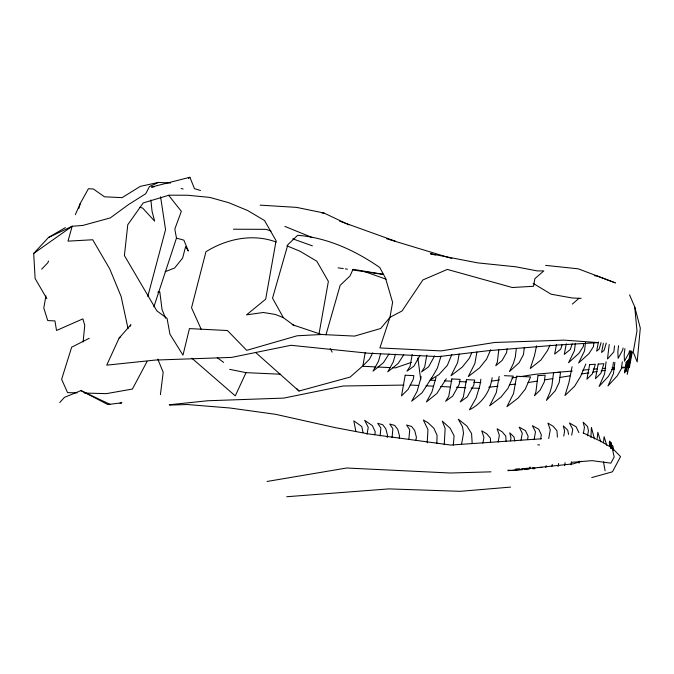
<?xml version="1.0" encoding="UTF-8"?>
<svg xmlns="http://www.w3.org/2000/svg" width="674" height="674" viewBox="0 0 674 674"><rect width="100%" height="100%" fill="white"/><g stroke="black" fill="none" stroke-linecap="round" stroke-linejoin="round"><path stroke-width="1.01" d="M609.625 446.592L609.709 441.074L610.762 448.218M610.256 446.786L610.332 442.186L611.251 448.328M611.116 448.21L611.208 442.683L612.127 448.833M436.862 443.441L437.072 435.278L433.862 428.217L427.956 422.708L423.331 419.986L427.948 429.574L427.215 442.86M444.25 444.747L445.135 428.403L442.296 421.115L450.224 428.344L454.091 435.842L453.299 445.185M629.246 358.551L628.741 364.499L631.327 351.213M380.144 435.909L380.869 428.041L377.718 423.314L382.706 424.721L385.789 428.757L387.558 435.497L387.196 437.527M392.066 437.603L392.883 428.748L389.732 424.022L394.72 425.437L397.803 429.464L399.572 436.204L399.21 438.235M408.823 439.591L409.725 429.742L406.574 425.024L411.561 426.431L414.653 430.467L416.414 437.207L415.875 440.248M83.121 341.954L84.755 325.264L82.885 318.869L56.523 330.471L54.939 320.917L47.736 320.571L43.785 308.001L45.933 295.928M597.231 438.336L597.83 432.278L600.745 441.765M603.491 442.751L604.089 436.693L606.743 445.27M498.819 349.764L497.345 362.005L495.778 365.687L502.071 360.523L506.604 352.595L507.067 348.728M516.343 348.281L515.29 357.085L513.293 363.69L509.409 371.593L519.14 362.696L523.471 354.558L524.33 347.405M575.326 343.411L574.459 350.623L568.561 362.705L578.924 353.302L583.364 346.377L583.709 343.462M585.487 342.695L584.501 350.935L578.604 363.016L588.966 353.623L593.406 346.697L593.87 342.805M598.428 341.971L596.65 351.171L599.161 349.09L601.065 342.619M603.356 343.26L601.579 352.46L604.089 350.379L606.271 342.99M609.229 344.507L607.485 358.989L613.82 351.929L614.545 345.914M618.564 345.745L617.839 351.744L618.117 358.298L622.7 349.983L623.088 348.011M624.916 348.618L624.191 354.617L624.461 361.171L629.044 352.856L629.44 350.884M160.412 394.669L163.192 372.318L157.8 359.116M572.1 366.766L568.923 382.655L564.989 395.537L574.61 386.253L580.575 376.471L585.849 363.994M606.111 361.828L604.553 374.045L599.085 386.455L608.47 376.294L612.54 369.091L613.407 362.317M614.89 362.267L613.458 373.48L607.99 385.89L617.376 375.73L621.453 368.526L622.313 361.753M630.266 350.59L627.233 374.356L630.426 359.368M631.201 351.196L629.423 367.103L632.305 351.769M630.679 357.38L630.94 355.383M480.882 379.209L479.913 385.301L476.088 398.064L469.424 409.767C481.885 403.726 490.301 391.324 492.146 377.701M319.055 333.731L328.373 281.412L316.814 261.234L300.014 251.25L286.846 245.791M365.198 352.721L362.865 365.83L369.478 359.234L372.73 352.881M367.035 434.166L368.257 427.341L364.651 420.34L372.41 425.673L375.25 431.798L374.736 434.688M412.202 354.44L410.087 366.311L406.986 371.18L413.962 366.134L420.02 355.291M426.802 355.139L424.679 367.018L421.579 371.888L428.563 366.833L434.62 355.99M459.154 353.993L457.612 362.663L451.007 375.747L462.305 367.044L469.331 358.29L471.808 352.628M476.939 351.929L474.884 363.497L468.278 376.581L479.568 367.878L486.603 359.124L490.723 349.688M461.597 444.023L463.518 433.272L462.533 426.819L458.32 419.211L466.846 426.002L471.573 433.534L472.204 443.576M482.904 443.197L483.94 437.35L481.725 430.821L486.788 433.837L490.369 438.167L490.596 442.304M499.181 376.387L496.266 392.748L489.661 405.832L500.951 397.129L507.985 388.376L513.344 376.109L504.346 375.671M498.137 442.144L499.35 435.32L497.134 428.799L502.197 431.815L505.778 436.137L506.056 441.31M510.454 440.939L510.985 437.957L509.78 432.851L513.984 436.937L514.784 441.125M521.036 440.097L522.266 433.222L519.132 427.114L525.493 430.635L528.13 436.289L527.59 439.313M534.094 439.65L535.493 431.798L532.359 425.69L538.72 429.203L541.357 434.865L540.641 438.892M529.688 468.927L530.042 466.972M548.72 438.53L550.287 429.751L547.928 423.078L553.228 426.339L556.994 430.854L557.39 437.123M545.839 467.588L546.193 465.566M551.922 466.366L552.276 464.403M558.089 466.492L558.628 463.468M563.717 436.044L564.601 431.074L563.304 425.875L567.727 430.181L568.586 434.427M564.593 465.624L565.115 462.676M571.704 435.16L572.757 429.271L569.446 422.977L576.101 426.802L578.89 432.615M570.937 464.765L571.476 461.741M583.389 433.374L584.451 427.409L583.153 422.21L587.568 426.507L588.427 430.762L587.534 435.808M578.966 463.173L579.311 461.227M633.097 352.839L636.981 331.01L634.748 306.965L629.55 294.85M556.488 344.389L554.651 354.12L560.667 349.183L562.251 344.456M566.295 343.723L564.281 354.423L570.297 349.486L572.192 343.816M536.563 345.838L534.431 355.805L530.278 368.526L540.927 360.034L547.44 350.682L550.051 345.063M147.791 296.459L165.56 229.64L160.581 196.791M170.623 183.016L158.407 182.427L149.502 186.538L145.702 193.758L128.599 204.517L110.283 217.904L82.877 225.419L72.169 226.262L67.998 241.14L92.7 239.759L109.769 268.968L121.118 296.493L128.068 328.71M380.667 353.462L378.476 361.272L373 371.138L383.439 362.688L388.982 354.01M395.444 354.179L393.254 361.98L387.777 371.846L398.216 363.396L403.76 354.726M421.233 376.715L417.122 391.35L411.646 401.215L422.084 392.765L431.512 378.021M436.011 377.432L431.899 392.066L426.423 401.931L436.862 393.481L446.289 378.737M325.989 334.81L340.151 285.338L349.991 275.978L353.024 269.314L383.607 274.385M78.883 208.3L80.316 203.363L88.395 188.745L93.357 188.99L104.478 196.8L122.12 197.65L140.293 186.369L158.407 182.427M440.964 356.201L437.434 367.979L430.77 379.681L438.993 374.533L447.376 365.325L451.858 354.423M153.866 306.855L176.47 238.133L174.81 229.05L181.348 211.333L168.61 195.275M75.336 214.686L80.316 203.363M130.04 326.368L130.916 324.7L119.138 338.028L106.728 365.156L155.281 360.068L231.536 357.405L290.949 345.299L368.358 353.218L438.606 356.613L487.159 350.809L558.08 344.995L598.529 342.619L564.054 340.126L494.724 342.476L441.141 350.893L379.9 347.936L389.976 317.319L392.597 302.348L385.545 278.252L379.765 267.494C355.274 250.534 327.674 237.762 297.697 235.285L287.865 244.645L272.54 298.152L283.333 317.648L294.327 325.702M280.662 374.23L246.035 372.646L235.268 395.865L191.879 358.231M48.595 261.074L47.677 262.961L41.653 269.179M147.008 361.559L132.424 389.05L106.416 393.633L84.36 393.052M59.733 402.53L64.418 397.374L80.998 390.608L110.469 404.56M46.843 298.675L35.124 278.547L33.7 253.441L48.469 237.492L65.378 227.601M70.703 227.694L72.169 226.262L48.469 237.492M119.138 338.028L120.663 336.646M188.434 178.526L189.891 177.262L194.491 188.653L200.498 190.481M572.327 304.084L579.033 298.296L581.123 298.312M33.7 253.441L72.169 226.262M89.263 338.272L71.663 347.186L61.629 379.31L67.56 392.613L77.005 392.858M165.164 271.715L174.633 267.991L182.595 258.142L185.62 246.583L188.349 251.014L183.867 240.146L176.47 238.133M411.367 362.401L395.469 367.861L392.369 367.718M581.274 461.311L573.304 463.83L508.002 470.713M119.98 403.313L121.876 402.782L107.798 404.535L80.998 390.608M591.721 477.588L612.464 471.808L620.56 456.627L612.203 448.033L600.938 441.344L583.12 432.935M255.614 352.451L298.995 391.038L350.151 377.061L362.401 366.268L375.831 366.917M189.891 177.262L151.473 187.086L154.582 186.732M267.072 481.463L346.638 468.009L450.316 473.013L490.967 471.834M527.986 382.579L537.271 381.088M544.491 379.925L552.739 378.603M559.959 377.44L570.271 375.789M581.62 373.969L588.84 372.806M491.236 381.214L499.485 379.917M511.844 377.971L517 377.162M520.092 376.682L535.544 374.255L572.26 371.037M592.96 372.141L597.046 371.559M601.132 370.978L605.21 370.388M611.335 369.512L614.402 369.074M621.546 368.055L629.718 366.883L621.394 367.364M488.726 387.272L498.027 386.16M509.392 384.803L515.585 384.062M169.343 404.771L207.575 400.76L283.821 398.098L343.234 386L403.945 385.073M582.749 370.119L589.042 369.563M593.238 369.2L597.434 368.83M522.552 469.652L512.181 470.536L508.019 470.132M524.633 469.483L528.778 469.129M532.932 468.775L535.004 468.599M510.589 487.108L460.157 491.321L388.89 488.894L286.703 496.738M572.1 462.305L592.05 460.654L610.88 463.156L614.183 456.972L612.203 448.033M541.567 438.782L450.695 445.059L367.827 433.82L334.548 427.484L275.548 414.308L229.91 407.997L187.229 404.526L169.688 405.091M515.602 469.053L519.806 468.784M521.903 468.649L530.312 468.101M532.409 467.967L534.507 467.832M537.658 467.621L541.862 467.352M602.666 368.434L605.783 368.257M612.026 367.903L614.107 367.777M157.767 292.12L159.822 292.002L162.063 309.661L165.577 318.204M435.362 255.025L430.29 253.71L477.883 262.902L515.905 266.811L537.279 270.914L543.834 270.906L534.895 278.615L533.53 286.281L512.307 287.512L447.317 269.423L422.876 279.954L402.016 310.992L389.976 317.319L380.684 328.491L354.642 336.09L321.574 334.498L297.116 335.787L246.701 350.345L227.433 330.521L189.436 328.6L182.974 355.173L169.941 334.186L167.059 318.364L156.899 310.908L124.404 255.53L127.774 224.72L143.225 202.925L169.115 195.174L187.633 195.249L209.782 197.406L228.916 202.756L247.729 210.558L264.52 220.541L276.087 240.719L265.674 299.189L246.549 314.851L263.298 312.492L275.287 314.429L283.333 317.648M233.415 229.211L266.129 229.345L271.058 231.098M579.033 298.296L572.024 297.967L551.105 294.201L533.176 283.4M321.818 212.908L323.916 213.009L348.913 224.83M377.903 367.018L390.305 367.616M430.071 380.161L435.261 380.414M444.596 380.869L451.866 381.214M459.129 381.568L466.4 381.914M473.662 382.268L480.924 382.621M410.23 385.048L418.613 385.452M425.96 385.806L433.298 386.16M440.636 386.514L450.072 386.969M456.365 387.272L465.801 387.727M471.042 387.98L479.433 388.384M537.751 444.832L539.562 444.941M260.097 205.149L296.602 207.381L323.916 213.009M545.611 265.379L578.258 268.825L615.429 282.912L597.358 276.07L594.384 275.708M338.121 267.839L343.277 268.589M345.341 268.892L347.405 269.187M352.561 269.945L383.489 274.444M229.632 369.335L246.035 372.646M181.129 188.518L183.143 188.99M139.611 207.28L142.618 208.039L154.641 221.139L152.054 211.341L150.883 199.976M276.172 242.042C252.868 233.288 226.59 238.815 205.949 251.747L191.534 307.774L201.315 329.519M386.691 238.773L451.824 258.462M292.179 324.624L321.574 334.498M364.179 271.445L386.101 279.213M292.701 238.823L312.382 245.85M339.595 221.131L395.579 241.275M284.875 226.397L312.205 237.543M217.213 357.658L223.658 362.41M296.922 388.763L298.995 391.038M330.226 348.593L332.189 352.14M633.686 353.184L637.183 361.913L640.3 328.095L634.748 306.965M610.054 446.491L609.254 442.523L612.961 446.272L613.601 450.35M363.008 432.556L361.812 426.549L353.799 420.829L355.855 431.461M603.508 461.85L605.092 470.814M417.855 358.079L420.728 379.715M594.485 438.942L591.401 427.451L590.921 437.443M537.97 375.654L535.889 392.007L534.423 395.764L540.118 390.128L544.289 381.931L545.148 375.191L537.97 375.654M553.556 372.663L551.913 385.587L550.009 392.268L546.403 400.39L555.216 390.777L559.226 382.385L560.524 372.216L553.556 372.663M626.129 362.477L624.638 372.949L626.921 361.609L626.129 362.477M627.511 361.011L626.02 371.484L628.303 360.135L627.511 361.011M405.2 375.216L401.51 395.908L408.132 389.319L413.246 379.336L413.903 375.637L405.2 375.216M451.841 378.957L448.741 396.396L445.632 401.266L452.616 396.211L459.179 384.466L460.089 379.352L451.841 378.957M466.442 379.656L463.333 397.096L460.232 401.965L467.217 396.919L473.771 385.174L474.69 380.052L466.442 379.656M516.613 376.261L513.529 393.582L506.924 406.666L518.222 397.963L525.248 389.21L530.606 376.943L516.613 376.261M589.64 364.617L586.911 379.226L592.345 373.843L595.344 364.255L589.64 364.617M598.183 364.07L595.445 378.678L600.888 373.295L603.879 363.707L598.183 364.07"/></g></svg>
